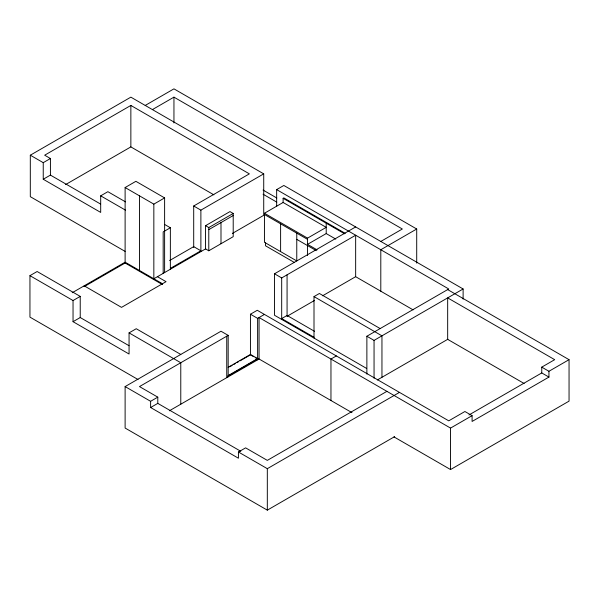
<?xml version="1.0" encoding="UTF-8"?>
<svg xmlns="http://www.w3.org/2000/svg" width="599" height="599" viewBox="0 0 599 599"><rect width="100%" height="100%" fill="white"/><g stroke="black" fill="none" stroke-linecap="round" stroke-linejoin="round"><path stroke-width="0.9" d="M125.101 251.393L30.309 196.667L30.309 155.201L130.859 97.15L263.725 173.86L263.725 215.326L232.322 233.46M193.702 247.462L193.702 205.996L249.364 173.86L130.859 105.439L44.67 155.201L50.421 158.518L50.421 175.103L100.595 204.072M30.309 155.201L43.24 162.666L50.421 158.518M145.22 105.439L173.95 88.854L416.709 229.005L416.709 263.103M152.408 109.587L173.95 97.15L402.341 229.005L380.799 241.449M43.24 162.666L43.24 179.251L50.421 175.103M65.613 184.574L130.859 146.905L213.895 194.847M43.24 179.251L100.692 212.42L100.692 195.836L107.872 191.687L125.505 201.87M157.432 276.693L166.05 281.672L121.522 307.377L84.174 285.82L84.174 286.644L125.116 263.013L125.116 187.539L135.883 181.325L164.613 197.91L164.613 272.545M138.025 379.519L29.95 317.126L29.95 275.66L37.131 271.512L80.229 296.393L80.229 317.537L129.04 345.72M125.116 187.539L153.838 204.132L164.613 197.91M170.363 269.228L170.363 227.762L163.175 231.91L163.175 273.376M193.702 205.996L200.882 210.144L263.725 173.86M72.217 292.724L125.116 262.182L162.464 283.746L162.464 284.57M29.95 275.66L73.041 300.533L80.229 296.393M205.554 225.688L229.971 211.589L233.206 213.461L233.206 236.68L208.781 250.779L205.554 248.914L205.554 225.688L208.781 227.56L233.206 213.461M276.656 206.206L276.656 189.613L283.836 185.473L463.117 288.973L463.117 299.111M208.781 229.627L233.206 215.535M169.607 260.543L193.702 246.631L200.882 250.779L170.363 268.404M296.767 233.153L296.767 260.939L264.444 242.281L264.444 213.251L307.542 238.132L326.215 227.35L283.117 202.469L283.117 198.321L283.836 197.91L345.249 233.363M73.041 300.533L73.041 321.685L80.229 317.537M264.444 213.251L283.117 202.469M205.749 248.802L153.838 278.767L153.838 204.132M73.041 321.685L129.062 354.024L129.062 332.879L136.243 328.731L180.778 354.443M335.792 239.098L326.215 233.573L307.542 244.347L317.118 249.88M366.678 368.475L274.499 315.254L274.499 273.788L355.656 226.931M274.499 273.788L281.687 277.936L355.656 235.227L355.656 276.693L413.13 309.878M394.636 436.641L267.319 510.146L125.116 428.045L125.116 386.58L220.994 331.225L228.174 335.365L228.174 376.831M240.094 360.83L250.442 354.855L250.442 314.22L257.263 310.282L448.748 420.835L464.906 411.506L472.094 415.654L472.094 421.456L548.939 377.085L548.939 371.283L569.05 359.67L569.05 401.135L450.545 469.556L393.985 436.903M228.174 335.365L139.477 386.58L157.792 397.152L157.792 403.374L240.783 451.287M250.442 314.22L257.622 318.368L264.444 314.43M416.709 229.005L380.799 249.738L380.799 291.204M314.003 338.061L314.003 296.595L319.387 293.488L380.163 328.574M287.31 316.152L314.505 300.451M322.576 295.794L355.656 276.693M125.116 386.58L150.611 401.3L157.792 397.152M150.611 401.3L150.611 407.515L157.792 403.374M228.159 367.307L250.442 354.443L257.622 358.591L228.174 375.588M229.746 366.805L232.135 365.427M233.73 364.506L235.317 363.586M236.912 362.665L238.507 361.751M169.375 410.787L259.06 359.003L351.972 412.644M366.873 374.113L366.873 336.241L448.748 288.973L276.656 189.613M336.346 355.941L330.962 359.048L330.962 400.514M366.873 336.241L374.053 340.389L463.117 288.973M150.611 407.515L238.432 458.22L238.432 451.998L245.612 447.857L267.319 460.384L386.902 391.349M377.288 379.991L447.85 339.251M238.432 451.998L267.319 468.68L399.473 392.382M468.957 414.972L541.758 372.937L541.758 367.135L554.689 359.67L447.67 297.89L447.67 339.356L524.11 383.487M259.06 359.003L259.06 317.537L450.545 428.09L472.094 415.654M447.67 289.594L569.05 359.67M283.117 198.321L344.567 233.797M263.043 190.048L276.805 197.999M263.043 194.196L276.805 202.148M541.758 367.135L548.939 371.283M541.758 372.937L548.939 377.085M264.444 214.494L307.542 239.375M296.767 239.375L316.317 250.659M294.611 262.594L265.522 245.8L265.522 242.483M314.003 296.595L381.952 335.829L381.952 377.295M164.777 224.543L170.363 227.762M100.692 195.836L125.528 210.174M314.542 331.322L287.071 315.463L281.687 318.578L314.003 337.237M125.116 263.013L161.663 284.113M250.442 354.855L253.632 356.697M255.226 357.618L256.829 358.546M129.062 332.879L180.778 362.732L180.778 404.198M450.545 428.09L450.545 469.556M374.053 340.389L374.053 378.254M326.215 223.202L326.215 233.573M307.542 238.132L307.542 255.481M287.071 274.829L287.071 316.294M281.687 277.936L281.687 319.402M280.609 223.824L280.609 251.61M267.319 468.68L267.319 510.146M258.341 359.415L258.341 358.591L227.455 376.419L227.455 377.25M257.622 318.368L257.622 359.834M226.744 336.196L226.744 377.662M220.994 222.581L220.994 243.726M208.781 227.56L208.781 250.779M200.882 210.144L200.882 251.61M173.95 97.15L173.95 122.952M139.477 195.836L139.477 270.471M130.859 105.439L130.859 146.905"/></g></svg>
